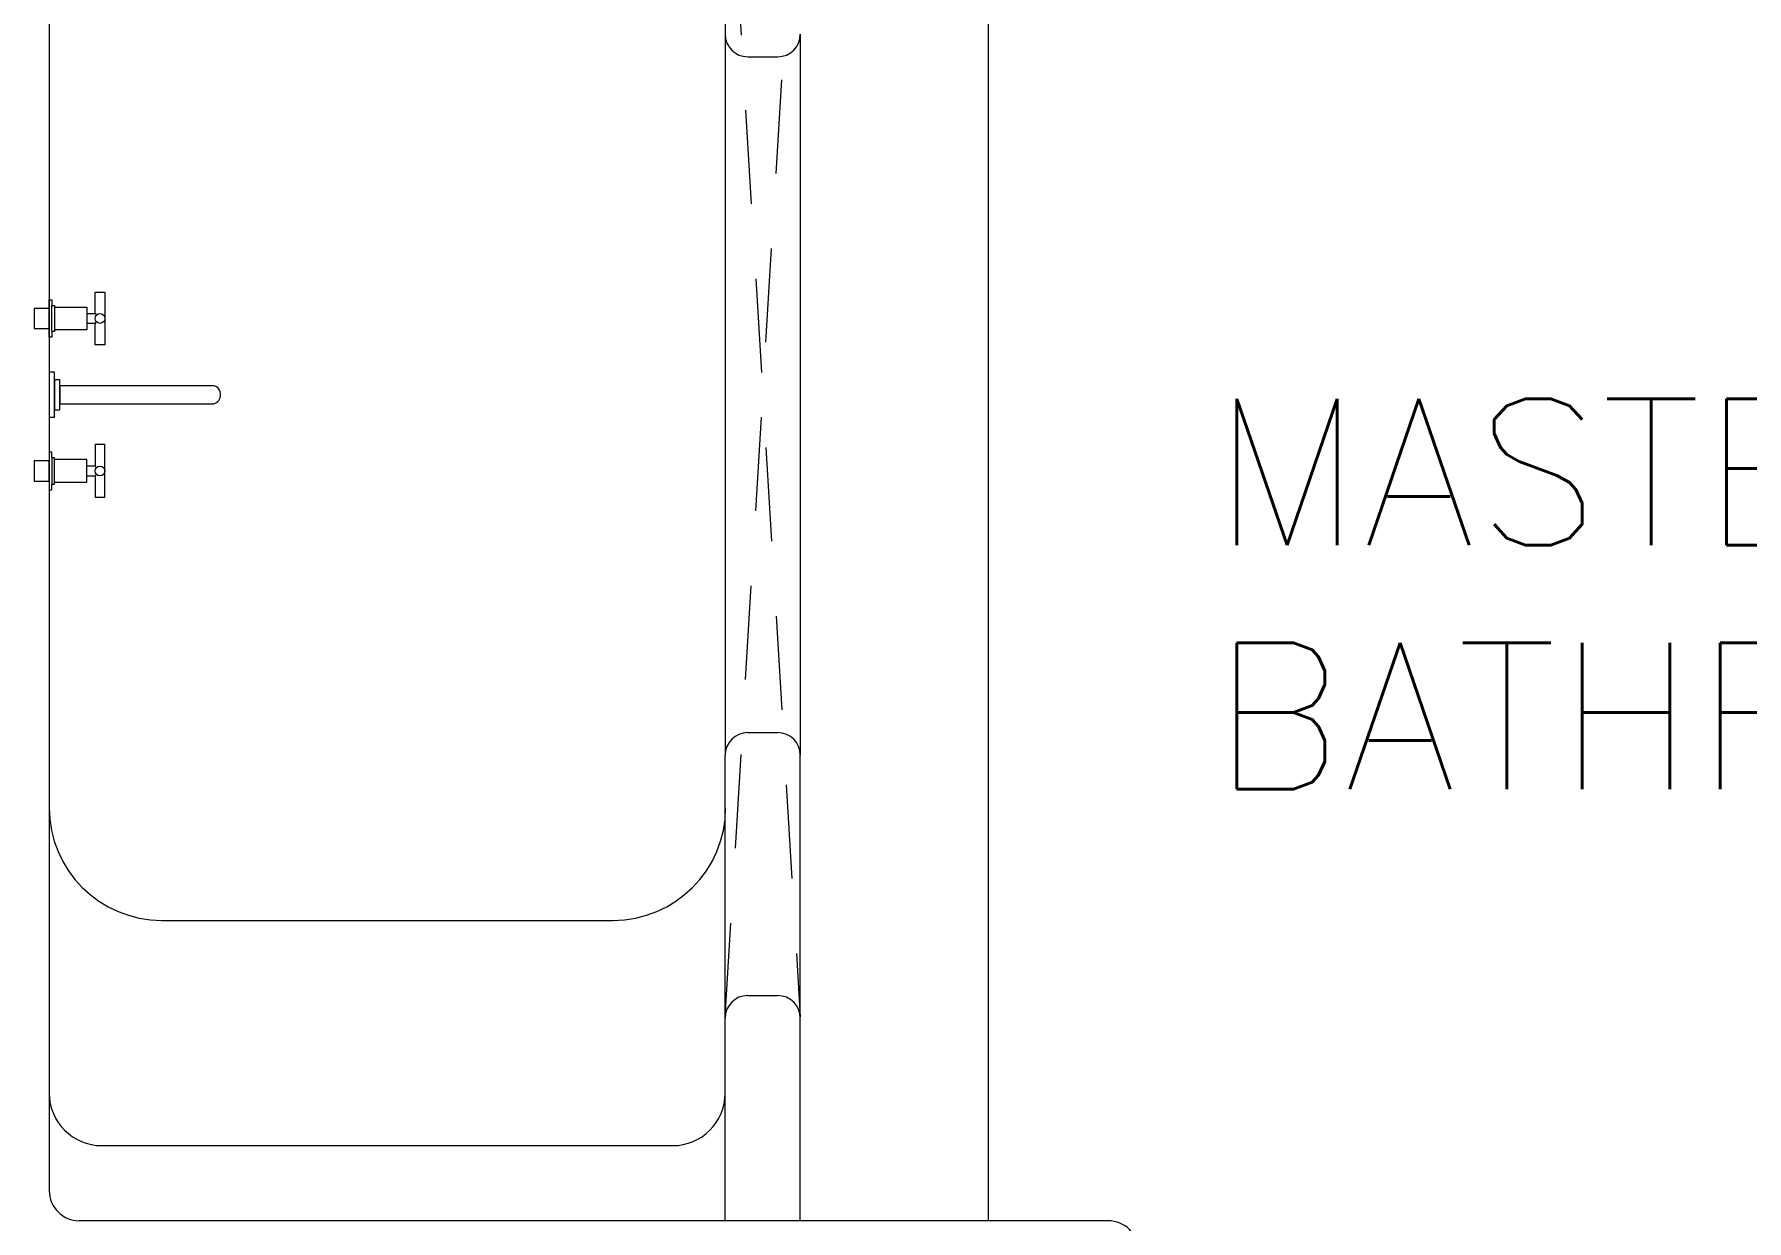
# Model space of a CAD drawing. Header units: metres. Extents: x -232 to 581, y 30 to 789.
# Drawn here: x 105.696 to 107.976, y 605.736 to 607.316 of the extents above; entities that cross this region are included whole.
import ezdxf

# ---------------------------------------------------------------- set-up
doc = ezdxf.new("R2010")
doc.units = ezdxf.units.M
doc.linetypes.add('DASHED', pattern=[0.75, 0.5, -0.25])
doc.linetypes.add('HIDDEN2', pattern=[0.1875, 0.125, -0.0625])
for name, color, linetype, lineweight in [('A-WALL', 250, 'Continuous', 20), ('baños', 140, 'Continuous', 0), ('muros bajitos', 252, 'Continuous', 5), ('PROYECCION', 9, 'DASHED', 0), ('textos', 7, 'Continuous', 0)]:
    doc.layers.add(name, color=color, linetype=linetype, lineweight=lineweight)
doc.layers.add('PISO', color=7, linetype='Continuous', lineweight=5, true_color=0xe6e6e6)
doc.styles.get("Standard").update_dxf_attribs({"font": 'arial.ttf'})

# ---------------------------------------------------------------- blocks, each defined once
blk = doc.blocks.new('A$Ccb23abde')
at = {"layer": 'baños'}
for p, q in [((0.06, 0.2282), (0.01, 0.2282)), ((0.01, 0.2282), (0.01, 0.2247)), ((0.0485, 0.2482), (0.0215, 0.2482)), ((0.0215, 0.2482), (0.0215, 0.2282)), ((0.0215, 0.2282), (0.0485, 0.2282)), ((0.0485, 0.2282), (0.0485, 0.2482)), ((0.06, 0.2247), (0.06, 0.2282)), ((0.1665, 0.2282), (0.1065, 0.2282)), ((0.1065, 0.2282), (0.1065, 0.2212)), ((0.1665, 0.2212), (0.1665, 0.2282)), ((0.213, 0.2282), (0.263, 0.2282)), ((0.213, 0.2247), (0.213, 0.2282)), ((0.2515, 0.2482), (0.2245, 0.2482)), ((0.2245, 0.2482), (0.2245, 0.2282)), ((0.2245, 0.2282), (0.2515, 0.2282)), ((0.2515, 0.2282), (0.2515, 0.2482)), ((0.263, 0.2282), (0.263, 0.2247)), ((0.01, 0.2247), (0.0175, 0.2247)), ((0.0175, 0.2247), (0.0175, 0.2212)), ((0.0525, 0.2247), (0.0175, 0.2247)), ((0.0175, 0.2212), (0.02, 0.2212)), ((0.02, 0.2212), (0.02, 0.1782)), ((0.02, 0.2212), (0.05, 0.2212)), ((0.05, 0.1782), (0.05, 0.2212)), ((0.05, 0.2212), (0.0525, 0.2212)), ((0.0525, 0.2212), (0.0525, 0.2247)), ((0.0525, 0.2247), (0.06, 0.2247)), ((0.1065, 0.2212), (0.1665, 0.2212)), ((0.1565, 0.2212), (0.1165, 0.2212)), ((0.1165, 0.2212), (0.1165, 0.2142)), ((0.1165, 0.2142), (0.1565, 0.2142)), ((0.1485, 0.2142), (0.1245, 0.2142)), ((0.1245, 0.2142), (0.1245, 0.0091)), ((0.1485, 0.0091), (0.1485, 0.2142)), ((0.1565, 0.2142), (0.1565, 0.2212)), ((0.2205, 0.2247), (0.213, 0.2247)), ((0.2205, 0.2212), (0.2205, 0.2247)), ((0.2205, 0.2247), (0.2555, 0.2247)), ((0.223, 0.2212), (0.2205, 0.2212)), ((0.223, 0.1782), (0.223, 0.2212)), ((0.253, 0.2212), (0.223, 0.2212)), ((0.253, 0.2212), (0.253, 0.1782)), ((0.2555, 0.2212), (0.253, 0.2212)), ((0.2555, 0.2247), (0.2555, 0.2212)), ((0.263, 0.2247), (0.2555, 0.2247)), ((0.0285, 0.1672), (0, 0.1672)), ((0, 0.1672), (0, 0.1542)), ((0.02, 0.1782), (0.0285, 0.1782)), ((0.0285, 0.1782), (0.0285, 0.1672)), ((0.0285, 0.1782), (0.0415, 0.1782)), ((0.0285, 0.1672), (0.0304, 0.1653)), ((0.0415, 0.1672), (0.0396, 0.1653)), ((0.0415, 0.1672), (0.0415, 0.1782)), ((0.0415, 0.1782), (0.05, 0.1782)), ((0.07, 0.1672), (0.0415, 0.1672)), ((0.07, 0.1542), (0.07, 0.1672)), ((0.203, 0.1672), (0.2315, 0.1672)), ((0.203, 0.1542), (0.203, 0.1672)), ((0.2315, 0.1782), (0.223, 0.1782)), ((0.2315, 0.1672), (0.2315, 0.1782)), ((0.2445, 0.1782), (0.2315, 0.1782)), ((0.2315, 0.1672), (0.2334, 0.1653)), ((0.2445, 0.1672), (0.2426, 0.1653)), ((0.2445, 0.1782), (0.2445, 0.1672)), ((0.253, 0.1782), (0.2445, 0.1782)), ((0.2445, 0.1672), (0.273, 0.1672)), ((0.273, 0.1672), (0.273, 0.1542)), ((0, 0.1542), (0.07, 0.1542)), ((0.273, 0.1542), (0.203, 0.1542))]:
    blk.add_line(p, q, dxfattribs=at)
for centre, major_axis, start_param, end_param in [((0.035, 0.1607), (0.0046, 0.0046), 5.497787, 11.780972), ((0.238, 0.1607), (-0.0046, 0.0046), 3.926991, 10.210176), ((0.1365, 0.0125), (-0.00881, 0.00881), 1.057396, 3.654969)]:
    blk.add_ellipse(centre, major_axis=major_axis, ratio=1, start_param=start_param, end_param=end_param, dxfattribs=at)
blk = doc.blocks.new('20.03.2026 LN 09 SEGUNDO NIVEL ARQ')
at = {"layer": 'A-WALL', "color": 5}
for p, q in [((81.9459, -42.8386), (81.9459, -44.8586)), ((83.3559, -44.8986), (81.9859, -44.8986))]:
    blk.add_line(p, q, dxfattribs=at)
for centre, start, end in [((81.9859, -44.8586), 180, 270), ((83.3559, -44.9386), 0, 90)]:
    blk.add_arc(centre, 0.04, start, end, dxfattribs=at)
at = {"layer": 'baños', "color": 5}
blk.add_line((82.0959, -44.4986), (82.6965, -44.4986), dxfattribs=at)
for centre, start, end in [((82.0959, -44.3486), 180, 270), ((82.6965, -44.3486), 270, 0)]:
    blk.add_arc(centre, 0.15, start, end, dxfattribs=at)
at = {"layer": 'muros bajitos', "color": 5}
for p, q in [((82.8459, -42.9686), (82.8459, -43.3187)), ((82.8459, -43.3187), (82.8459, -44.2786)), ((82.9459, -43.3186), (82.9459, -44.2786)), ((82.8759, -43.3486), (82.9159, -43.3486)), ((82.8759, -44.2486), (82.9159, -44.2486)), ((82.8459, -44.8986), (82.8459, -44.2786)), ((82.9459, -44.8986), (82.9459, -44.2786)), ((82.8759, -44.5987), (82.9159, -44.5987)), ((82.0159, -44.7986), (82.7759, -44.7986))]:
    blk.add_line(p, q, dxfattribs=at)
for centre, radius, start, end in [((82.8759, -43.3186), 0.03, 180, 270), ((82.9159, -43.3186), 0.03, 270, 0), ((82.8759, -44.2786), 0.03, 90, 180), ((82.9159, -44.2786), 0.03, 0, 90), ((82.8759, -44.6287), 0.03, 90, 180), ((82.9159, -44.6287), 0.03, 0, 90), ((82.0159, -44.7286), 0.07, 180, 270), ((82.7759, -44.7286), 0.07, 270, 0)]:
    blk.add_arc(centre, radius, start, end, dxfattribs=at)
at = {"layer": 'PISO', "color": 5}
blk.add_line((83.1959, -43.2986), (83.1959, -44.8986), dxfattribs=at)
at = {"layer": 'PROYECCION', "color": 5, "linetype": 'HIDDEN2'}
for p, q in [((82.846, -42.9705), (82.9459, -44.6269)), ((82.846, -44.6269), (82.9459, -42.9705))]:
    blk.add_line(p, q, dxfattribs=at)
at = {"layer": 'baños', "color": 5, "rotation": 90}
blk.add_blockref('A$Ccb23abde', (82.1741, -43.9351), dxfattribs=at)
at = {"layer": 'baños', "color": 5, "linetype": 'Continuous', "flags": 8}
for tag, p in [('MODELNUMBER', (83.7813, -42.9175, 0)), ('MATERIAL', (83.7813, -42.9176, 0)), ('PRODUCT', (83.7813, -42.9176, 0)), ('TRADENAME', (83.7813, -42.9176, 0)), ('MODELNUMBER', (84.956, -42.9175, 0)), ('TRADENAME', (84.956, -42.9176, 0)), ('MATERIAL', (84.956, -42.9176, 0)), ('PRODUCT', (84.956, -42.9176, 0))]:
    blk.add_attdef(tag, p, '', height=0.0000254, rotation=180.0001, dxfattribs=at)
at = {"layer": 'baños', "color": 5, "linetype": 'Continuous'}
for tag, p, rotation in [('TRADENAME', (85.8912, -56.9933), 180.0001), ('MODELNUMBER', (85.8912, -56.9934), 180.0001), ('MATERIAL', (85.8914, -56.9932), 180.0001), ('PRODUCT', (85.8914, -56.9933), 180.0001), ('MODELNUMBER', (86.6008, -56.9934), 179.9999), ('MATERIAL', (86.6008, -56.9932), 179.9999), ('PRODUCT', (86.6008, -56.9933), 179.9999), ('TRADENAME', (86.6008, -56.9933), 179.9999)]:
    blk.add_attdef(tag, p, '', height=0.0000254, rotation=rotation, dxfattribs=at)
at = {"layer": 'textos', "color": 5, "insert": (83.4937, -44.324), "char_height": 0.195, "width": 1.854973, "attachment_point": 7}
blk.add_mtext('{\\Fromans|c0;MASTER BATHROOM 1}', dxfattribs=at)

msp = doc.modelspace()

# ---------------------------------------------------------------- block references
at = {"color": 1}
msp.add_blockref('20.03.2026 LN 09 SEGUNDO NIVEL ARQ', (23.7698, 650.6342), dxfattribs=at)

doc.saveas('drawing.dxf')
